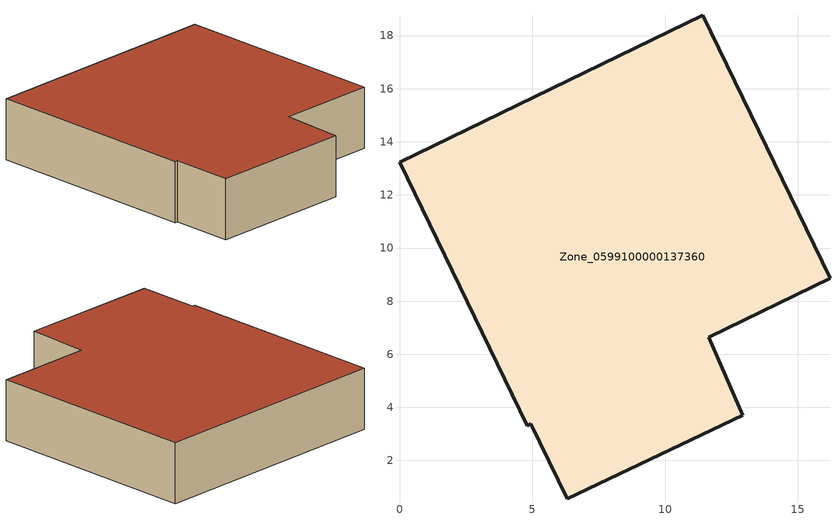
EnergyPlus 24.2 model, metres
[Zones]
Zone_0599100000137360
 floor ground (C_G): 4.81,3.31 0,13.22 11.41,18.76 16.21,8.86 11.65,6.64 12.93,3.7 6.31,0.56 4.93,3.38 z0
 wall outside (C_F): 0,13.22 4.81,3.31 4.93,3.38 6.31,0.56 12.93,3.7 11.65,6.64 16.21,8.86 11.41,18.76 0,13.22 z0:3.08
 roof outside (C_R): 12.93,3.7 11.65,6.64 16.21,8.86 11.41,18.76 0,13.22 4.81,3.31 4.93,3.38 6.31,0.56 z3.08
[BUILDING]
Pand.0599100000137360: North Axis=0; Terrain=City; Loads Convergence Tolerance Value=0.04; Temperature Convergence Tolerance Value=0.4; Solar Distribution=FullExterior; Maximum Number of Warmup Days=25; Minimum Number of Warmup Days=1
[Site:Location]
Rotterdam.The.Hague.AP_ZH_NLD Design_Conditions: Latitude=51.96; Longitude=4.45; Time Zone=1; Elevation=-4.5
[SITE:GROUNDTEMPERATURE:BUILDINGSURFACE]
18, 18, 18, 18, 18, 18, 18, 18, 18, 18, 18, 18
[MATERIAL] Thermal Absorptance=0.9; Solar Absorptance=0.7; Visible Absorptance=0.7
Name | Roughness | Thickness | Conductivity | Density | Specific Heat
G.D.1975-1991 | MediumSmooth | 0.15 | 0.288461 | 540 | 1210
F.D.1975-1991 | Rough | 0.3 | 0.230769 | 1920 | 840
R.D.1975-1991 | MediumRough | 0.2 | 0.153846 | 1500 | 1000
[CONSTRUCTION]
C_G: G.D.1975-1991
C_F: F.D.1975-1991
C_R: R.D.1975-1991
[ZONE]
Zone_0599100000137360: Type=1; Multiplier=1; Ceiling Height=Autocalculate; Volume=Autocalculate; Floor Area=autocalculate; Part of Total Floor Area=Yes
[ZONEINFILTRATION:DESIGNFLOWRATE]
Infil_Zone_0599100000137360: Zone or ZoneList or Space or SpaceList=Zone_0599100000137360; Schedule=AlwaysOn; Design Flow Rate Calculation Method=Flow/Area; Flow Rate per Floor Area=0.0042; Constant Term Coefficient=1; Temperature Term Coefficient=0; Velocity Term Coefficient=0; Velocity Squared Term Coefficient=0
[HVACTEMPLATE:ZONE:IDEALLOADSAIRSYSTEM]
Zone_0599100000137360: Maximum Heating Supply Air Temperature=50; Minimum Cooling Supply Air Temperature=13; Maximum Heating Supply Air Humidity Ratio=0.0156; Minimum Cooling Supply Air Humidity Ratio=0.0077; Heating Limit=NoLimit; Cooling Limit=NoLimit; Dehumidification Control Type=ConstantSensibleHeatRatio; Cooling Sensible Heat Ratio=0.7; Dehumidification Setpoint=60; Humidification Control Type=None; Humidification Setpoint=30; Outdoor Air Method=None; Outdoor Air Flow Rate per Person=0.00944; Outdoor Air Flow Rate per Zone Floor Area=0; Outdoor Air Flow Rate per Zone=0; Demand Controlled Ventilation Type=None; Outdoor Air Economizer Type=NoEconomizer; Heat Recovery Type=None; Sensible Heat Recovery Effectiveness=0.7; Latent Heat Recovery Effectiveness=0.65
[ZONECONTROL:THERMOSTAT]
ThermostatControl_Zone_0599100000137360: Zone or ZoneList=Zone_0599100000137360; Control Type Schedule=DualSetpointControlType; Control 1=Thermostat_Zone_0599100000137360; Temperature Difference Between Cutout And Setpoint=0
[THERMOSTATSETPOINT:DUALSETPOINT]
Thermostat_Zone_0599100000137360: Heating Setpoint Temperature Schedule=HeatingSetpoint_Zone_0599100000137360; Cooling Setpoint Temperature Schedule=CoolingSetpoint_Zone_0599100000137360
[SCHEDULE:COMPACT]
HeatingSetpoint_Zone_0599100000137360: Through: 12/31, For: AllDays, Until: 24:00, 21
CoolingSetpoint_Zone_0599100000137360: Through: 12/31, For: AllDays, Until: 24:00, 24
DualSetpointControlType: Through: 12/31, For: AllDays, Until: 24:00, 4
AlwaysOn: Through: 12/31, For: AllDays, Until: 24:00, 1
